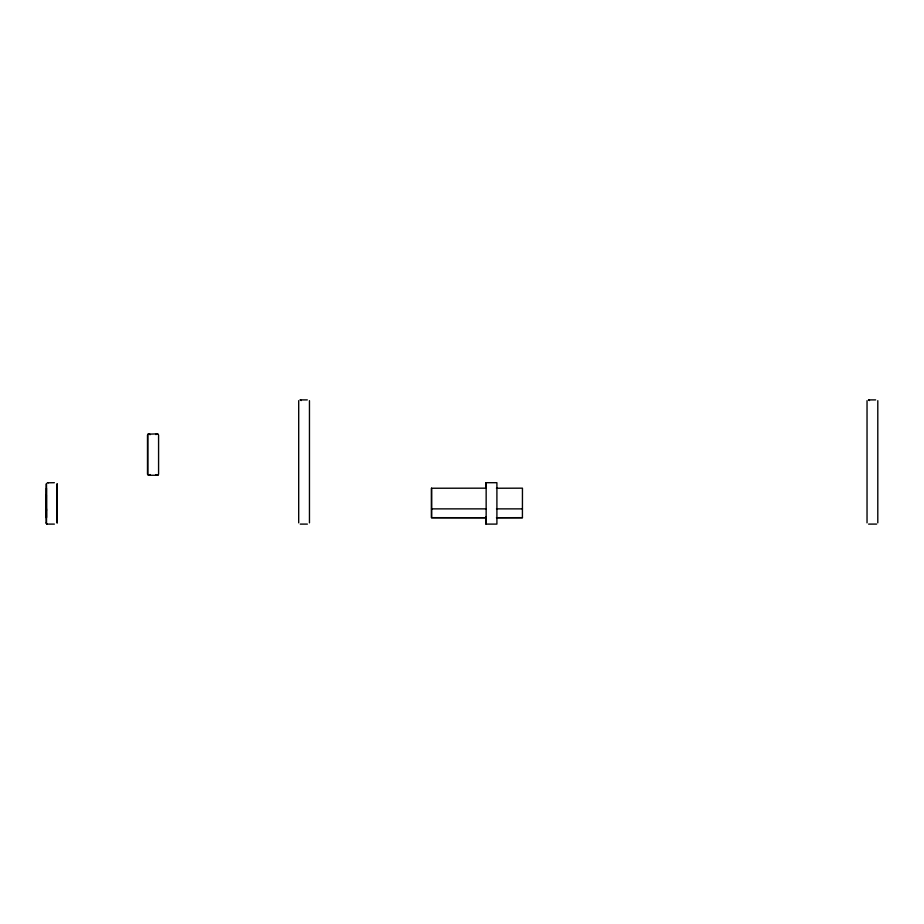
<?xml version="1.0" encoding="UTF-8"?>
<svg xmlns="http://www.w3.org/2000/svg" width="924" height="924" viewBox="0 0 924 924"><rect width="100%" height="100%" fill="white"/><g stroke="black" fill="none" stroke-linecap="round" stroke-linejoin="round"><path stroke-width="1.39" d="M46.477 508.87L46.466 517.659L46.292 494.906M46.281 496.35L46.292 495.356M46.292 510.729L46.281 510.198M298.706 400.669L298.695 522.857M867.035 400.669L867.035 522.857M149.884 474.555L148.822 475.271M150.219 474.555L149.145 475.271M158.501 474.555C156.595 476.38 158.235 473.977 157.865 475.179M147.828 434.199L157.415 433.864M148.163 434.199L148.983 433.864M156.814 433.957L155.856 434.58L156.941 433.864M47.274 482.79L48.244 482.79M876.645 524.093L868.595 524.104M300.138 399.896L307.311 399.896M868.479 399.896L875.64 399.896M148.672 475.271L157.415 475.271M54.366 482.698L47.933 482.79M486.371 488.172L431.508 488.242L431.508 517.717L486.347 517.717L431.543 517.659L431.543 488.172M496.442 488.242L522.453 488.172L522.418 517.717L496.442 517.717L522.453 517.659M431.543 508.87L486.371 508.87M496.477 508.87L522.453 508.87M48.498 524.104L54.366 524.104M300.254 524.104L307.369 524.104M868.687 399.896L869.507 400.566M300.358 399.896L301.166 400.566M157.865 433.957L157.103 433.864L157.923 434.199M148.822 433.864L150.219 434.58M156.179 474.555C158.431 476.345 154.782 473.931 156.491 475.179M148.983 475.271L147.574 474.555M149.261 433.957L149.884 434.58M148.533 475.179L147.909 474.555M877.8 400.669L877.8 522.857M309.459 400.669L309.459 522.857M486.151 482.698L486.151 524.104M485.816 488.415L485.816 482.698L496.904 482.698L496.904 524.104L485.816 524.104L485.816 516.966M158.582 435.019L158.582 474.104M147.817 435.019L147.817 474.104M147.494 435.019L147.494 474.104M57.276 483.922L57.276 522.88M56.965 483.922L56.965 522.88M46.512 483.922L46.512 522.88M46.466 488.172L46.419 510.96M46.2 483.922L46.2 522.88A1.224 1.224 0 0 0 47.424 524.104M47.471 524.104A1.224 1.201 -90 0 1 46.269 522.88M46.385 495.091L46.258 517.717L46.304 495.091"/></g></svg>
